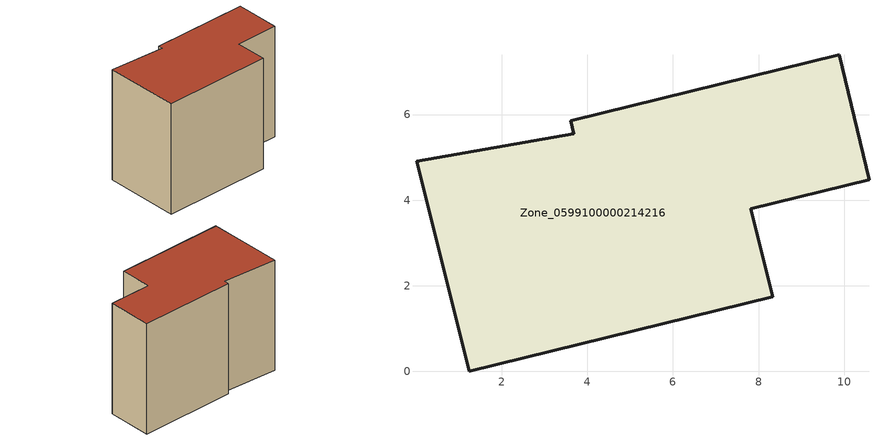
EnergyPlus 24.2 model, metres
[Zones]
Zone_0599100000214216
 floor ground (C_G): 3.61,5.85 9.88,7.4 10.58,4.48 7.82,3.8 8.33,1.75 1.24,0 0.01,4.9 3.69,5.55 z0
 wall outside (C_F): 0.01,4.9 1.24,0 8.33,1.75 7.82,3.8 10.58,4.48 9.88,7.4 3.61,5.85 3.69,5.55 0.01,4.9 z0:7.61
 roof outside (C_R): 3.61,5.85 3.69,5.55 0.01,4.9 1.24,0 8.33,1.75 7.82,3.8 10.58,4.48 9.88,7.4 z7.61
[BUILDING]
Pand.0599100000214216: North Axis=0; Terrain=City; Loads Convergence Tolerance Value=0.04; Temperature Convergence Tolerance Value=0.4; Solar Distribution=FullExterior; Maximum Number of Warmup Days=25; Minimum Number of Warmup Days=1
[Site:Location]
Rotterdam.The.Hague.AP_ZH_NLD Design_Conditions: Latitude=51.96; Longitude=4.45; Time Zone=1; Elevation=-4.5
[SITE:GROUNDTEMPERATURE:BUILDINGSURFACE]
18, 18, 18, 18, 18, 18, 18, 18, 18, 18, 18, 18
[MATERIAL] Thermal Absorptance=0.9; Solar Absorptance=0.7; Visible Absorptance=0.7
Name | Roughness | Thickness | Conductivity | Density | Specific Heat
G.TC.1946 | MediumSmooth | 0.15 | 1 | 540 | 1210
F.TC.1946 | Rough | 0.3 | 0.857143 | 1920 | 840
R.TC.1946 | MediumRough | 0.2 | 0.909091 | 1500 | 1000
[CONSTRUCTION]
C_G: G.TC.1946
C_F: F.TC.1946
C_R: R.TC.1946
[ZONE]
Zone_0599100000214216: Type=1; Multiplier=1; Ceiling Height=Autocalculate; Volume=Autocalculate; Floor Area=autocalculate; Part of Total Floor Area=Yes
[ZONEINFILTRATION:DESIGNFLOWRATE]
Infil_Zone_0599100000214216: Zone or ZoneList or Space or SpaceList=Zone_0599100000214216; Schedule=AlwaysOn; Design Flow Rate Calculation Method=Flow/Area; Flow Rate per Floor Area=0.003; Constant Term Coefficient=1; Temperature Term Coefficient=0; Velocity Term Coefficient=0; Velocity Squared Term Coefficient=0
[HVACTEMPLATE:ZONE:IDEALLOADSAIRSYSTEM]
Zone_0599100000214216: Maximum Heating Supply Air Temperature=50; Minimum Cooling Supply Air Temperature=13; Maximum Heating Supply Air Humidity Ratio=0.0156; Minimum Cooling Supply Air Humidity Ratio=0.0077; Heating Limit=NoLimit; Cooling Limit=NoLimit; Dehumidification Control Type=ConstantSensibleHeatRatio; Cooling Sensible Heat Ratio=0.7; Dehumidification Setpoint=60; Humidification Control Type=None; Humidification Setpoint=30; Outdoor Air Method=None; Outdoor Air Flow Rate per Person=0.00944; Outdoor Air Flow Rate per Zone Floor Area=0; Outdoor Air Flow Rate per Zone=0; Demand Controlled Ventilation Type=None; Outdoor Air Economizer Type=NoEconomizer; Heat Recovery Type=None; Sensible Heat Recovery Effectiveness=0.7; Latent Heat Recovery Effectiveness=0.65
[ZONECONTROL:THERMOSTAT]
ThermostatControl_Zone_0599100000214216: Zone or ZoneList=Zone_0599100000214216; Control Type Schedule=DualSetpointControlType; Control 1=Thermostat_Zone_0599100000214216; Temperature Difference Between Cutout And Setpoint=0
[THERMOSTATSETPOINT:DUALSETPOINT]
Thermostat_Zone_0599100000214216: Heating Setpoint Temperature Schedule=HeatingSetpoint_Zone_0599100000214216; Cooling Setpoint Temperature Schedule=CoolingSetpoint_Zone_0599100000214216
[SCHEDULE:COMPACT]
HeatingSetpoint_Zone_0599100000214216: Through: 12/31, For: AllDays, Until: 24:00, 21
CoolingSetpoint_Zone_0599100000214216: Through: 12/31, For: AllDays, Until: 24:00, 24
DualSetpointControlType: Through: 12/31, For: AllDays, Until: 24:00, 4
AlwaysOn: Through: 12/31, For: AllDays, Until: 24:00, 1
